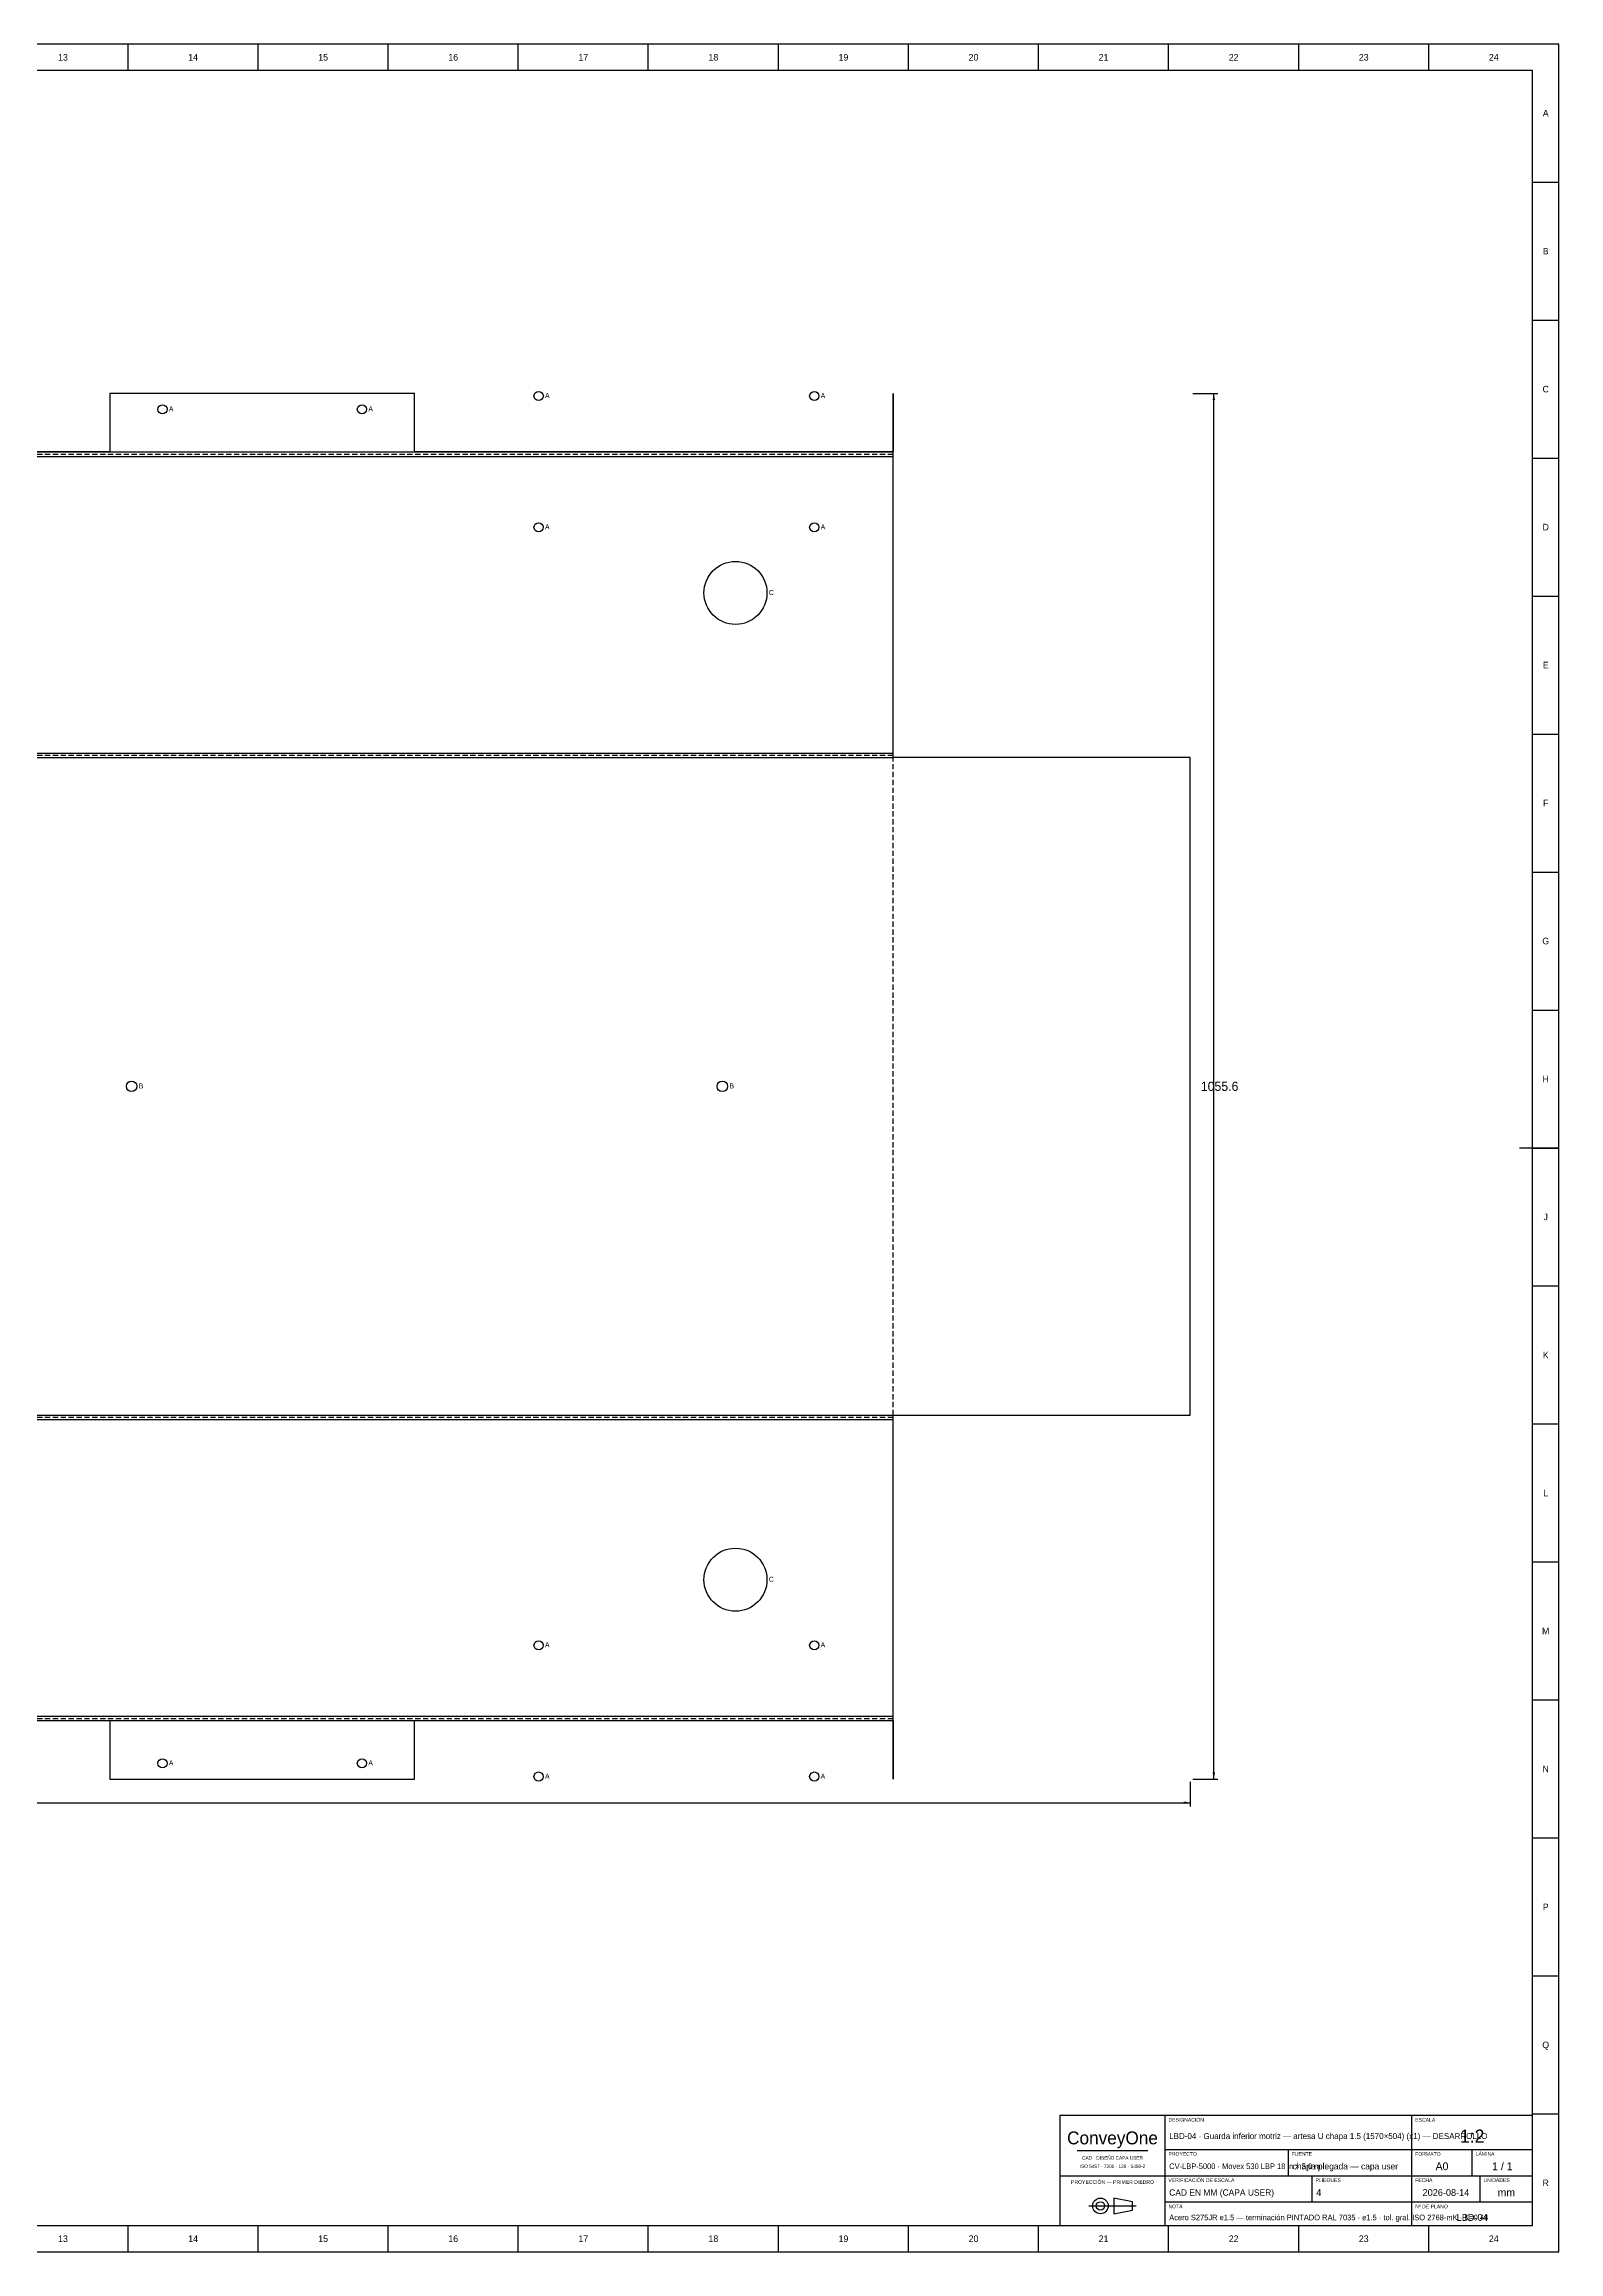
# Model space of a CAD drawing. Extents: x 0 to 2378, y 0 to 1682.
# Drawn here: x 1224 to 2378, y 0 to 1682 of the extents above; entities that cross this region are included whole.
import ezdxf
from ezdxf.enums import TextEntityAlignment as Align

# ---------------------------------------------------------------- set-up
doc = ezdxf.new("R2010")
doc.units = 0
doc.linetypes.add('DASHED', pattern=[6, 4, -2])
for name, color, linetype in [('COTAS', 7, 'CONTINUOUS'), ('FINA', 7, 'CONTINUOUS'), ('NORMA', 7, 'CONTINUOUS'), ('PLIEGUE', 1, 'DASHED'), ('TEXTO', 7, 'CONTINUOUS'), ('VISIBLE', 7, 'CONTINUOUS')]:
    doc.layers.add(name, color=color, linetype=linetype)

msp = doc.modelspace()

# ---------------------------------------------------------------- linework, layer by layer
at = {"layer": 'COTAS'}
for p, q in [((2099.195, 1415.785), (2118.195, 1415.785)), ((2115.195, 360.215), (2115.195, 1415.785)), ((2097.195, 358.215), (2097.195, 339.215)), ((2099.195, 360.215), (2118.195, 360.215)), ((300.805, 342.215), (2097.195, 342.215))]:
    msp.add_line(p, q, dxfattribs=at)
for points in [[(2115.195, 1415.785), (2116.095, 1410.785), (2114.295, 1410.785)], [(2115.195, 360.215), (2116.095, 365.215), (2114.295, 365.215)], [(2097.195, 342.215), (2092.195, 343.115), (2092.195, 341.315)]]:
    msp.add_solid(points, dxfattribs=at)
at = {"layer": 'FINA'}
for p, q in [((2378, 1682), (0, 1682)), ((1288.0833, 1662), (1288.0833, 1682)), ((1387.1667, 1662), (1387.1667, 1682)), ((1486.25, 1662), (1486.25, 1682)), ((1585.3333, 1662), (1585.3333, 1682)), ((1684.4167, 1662), (1684.4167, 1682)), ((1783.5, 1662), (1783.5, 1682)), ((1882.5833, 1662), (1882.5833, 1682)), ((1981.6667, 1662), (1981.6667, 1682)), ((2080.75, 1662), (2080.75, 1682)), ((2179.8333, 1662), (2179.8333, 1682)), ((2278.9167, 1662), (2278.9167, 1682)), ((2378, 0), (2378, 1682)), ((2358, 1576.875), (2378, 1576.875)), ((2358, 1471.75), (2378, 1471.75)), ((300.805, 1371.285), (1870.805, 1371.285)), ((300.805, 1367.895), (1870.805, 1367.895)), ((2358, 1366.625), (2378, 1366.625)), ((2358, 1261.5), (2378, 1261.5)), ((2358, 1156.375), (2378, 1156.375)), ((300.805, 1141.895), (1870.805, 1141.895)), ((300.805, 1138.505), (1870.805, 1138.505)), ((2358, 1051.25), (2378, 1051.25)), ((2358, 946.125), (2378, 946.125)), ((2358, 841), (2378, 841)), ((2358, 735.875), (2378, 735.875)), ((300.805, 637.505), (1870.805, 637.505)), ((300.805, 634.105), (1870.805, 634.105)), ((2358, 630.75), (2378, 630.75)), ((2358, 525.625), (2378, 525.625)), ((2358, 420.5), (2378, 420.5)), ((300.805, 408.105), (1870.805, 408.105)), ((300.805, 404.715), (1870.805, 404.715)), ((2358, 315.375), (2378, 315.375)), ((2358, 210.25), (2378, 210.25)), ((2358, 105.125), (2378, 105.125)), ((2011, 77.2), (2065, 77.2)), ((2078, 78), (2266, 78)), ((2172, 58), (2172, 78)), ((2266, 78), (2358, 78)), ((2312, 58), (2312, 78)), ((1998, 58), (2078, 58)), ((2078, 58), (2266, 58)), ((2190, 38), (2190, 58)), ((2266, 58), (2358, 58)), ((2318, 38), (2318, 58)), ((2020.06, 35), (2055.94, 35)), ((2078, 38), (2266, 38)), ((2266, 38), (2358, 38)), ((1288.0833, 0), (1288.0833, 20)), ((1387.1667, 0), (1387.1667, 20)), ((1486.25, 0), (1486.25, 20)), ((1585.3333, 0), (1585.3333, 20)), ((1684.4167, 0), (1684.4167, 20)), ((1783.5, 0), (1783.5, 20)), ((1882.5833, 0), (1882.5833, 20)), ((1981.6667, 0), (1981.6667, 20)), ((2080.75, 0), (2080.75, 20)), ((2179.8333, 0), (2179.8333, 20)), ((2278.9167, 0), (2278.9167, 20)), ((0, 0), (2378, 0))]:
    msp.add_line(p, q, dxfattribs=at)
at = {"layer": 'NORMA'}
for p, q in [((2358, 1662), (40, 1662)), ((2358, 20), (2358, 1662)), ((2378, 841), (2348, 841)), ((2358, 104), (1998, 104)), ((1998, 104), (1998, 20)), ((2078, 20), (2078, 104)), ((2266, 20), (2266, 104)), ((2358, 20), (2358, 104)), ((40, 20), (2358, 20)), ((1998, 20), (2358, 20))]:
    msp.add_line(p, q, dxfattribs=at)
at = {"layer": 'PLIEGUE'}
for p, q in [((300.805, 1369.595), (1870.805, 1369.595)), ((300.805, 1140.195), (1870.805, 1140.195)), ((1870.805, 637.505), (1870.805, 1138.505)), ((300.805, 635.805), (1870.805, 635.805)), ((300.805, 406.415), (1870.805, 406.415))]:
    msp.add_line(p, q, dxfattribs=at)
at = {"layer": 'TEXTO'}
for p, q in [((2053.18, 38.22), (2038.92, 40.98)), ((2038.92, 40.98), (2038.92, 29.02)), ((2053.18, 31.78), (2053.18, 38.22)), ((2038.92, 29.02), (2053.18, 31.78))]:
    msp.add_line(p, q, dxfattribs=at)
for radius in [5.98, 3.22]:
    msp.add_circle((2028.8, 35), radius, dxfattribs=at)
at = {"layer": 'VISIBLE'}
for p, q in [((1506.245, 1415.785), (1274.305, 1415.785)), ((1274.305, 1415.785), (1274.305, 1371.285)), ((1506.245, 1371.285), (1506.245, 1415.785)), ((1870.805, 1138.505), (1870.805, 1415.785)), ((1870.805, 1415.785), (1870.805, 1371.285)), ((1274.305, 1371.285), (1067.305, 1371.285)), ((1870.805, 1371.285), (1506.245, 1371.285)), ((2097.195, 1138.505), (1870.805, 1138.505)), ((2097.195, 637.505), (2097.195, 1138.505)), ((1870.805, 360.215), (1870.805, 637.505)), ((1870.805, 637.505), (2097.195, 637.505)), ((1067.305, 404.715), (1274.305, 404.715)), ((1274.305, 404.715), (1274.305, 360.215)), ((1506.245, 360.215), (1506.245, 404.715)), ((1506.245, 404.715), (1870.805, 404.715)), ((1870.805, 404.715), (1870.805, 360.215)), ((1274.305, 360.215), (1506.245, 360.215))]:
    msp.add_line(p, q, dxfattribs=at)
for centre, radius in [((1600.805, 1413.895), 3.5), ((1810.805, 1413.895), 3.5), ((1314.305, 1403.785), 3.5), ((1466.245, 1403.785), 3.5), ((1600.805, 1313.895), 3.5), ((1810.805, 1313.895), 3.5), ((1750.805, 1263.895), 24), ((1290.805, 888.005), 4), ((1740.805, 888.005), 4), ((1750.805, 512.105), 24), ((1600.805, 462.105), 3.5), ((1810.805, 462.105), 3.5), ((1314.305, 372.215), 3.5), ((1466.245, 372.215), 3.5), ((1600.805, 362.105), 3.5), ((1810.805, 362.105), 3.5)]:
    msp.add_circle(centre, radius, dxfattribs=at)

# ---------------------------------------------------------------- texts
at = {"layer": 'COTAS'}
msp.add_text('1055.6', height=7, dxfattribs=at).set_placement((2119.595, 888), align=Align.MIDDLE_CENTER)
at = {"layer": 'TEXTO'}
for s, height, p in [('13', 5, (1238.5417, 1672)), ('14', 5, (1337.625, 1672)), ('15', 5, (1436.7083, 1672)), ('16', 5, (1535.7917, 1672)), ('17', 5, (1634.875, 1672)), ('18', 5, (1733.9583, 1672)), ('19', 5, (1833.0417, 1672)), ('20', 5, (1932.125, 1672)), ('21', 5, (2031.2083, 1672)), ('22', 5, (2130.2917, 1672)), ('23', 5, (2229.375, 1672)), ('24', 5, (2328.4583, 1672)), ('A', 5, (2368, 1629.4375)), ('B', 5, (2368, 1524.3125)), ('C', 5, (2368, 1419.1875)), ('D', 5, (2368, 1314.0625)), ('E', 5, (2368, 1208.9375)), ('F', 5, (2368, 1103.8125)), ('G', 5, (2368, 998.6875)), ('H', 5, (2368, 893.5625)), ('J', 5, (2368, 788.4375)), ('K', 5, (2368, 683.3125)), ('L', 5, (2368, 578.1875)), ('M', 5, (2368, 473.0625)), ('N', 5, (2368, 367.9375)), ('P', 5, (2368, 262.8125)), ('Q', 5, (2368, 157.6875)), ('ConveyOne', 9.8, (2038, 86.8)), ('1:2', 10, (2312, 88.2)), ('CAD · DISEÑO CAPA USER', 2.6, (2038, 71.6)), ('A0', 6, (2289, 65.2)), ('1 / 1', 6, (2335, 65.2)), ('PROYECCIÓN — PRIMER DIEDRO', 2.8, (2038, 53.2)), ('ISO 5457 · 7200 · 129 · 5456-2', 2.6, (2038, 65.2)), ('R', 5, (2368, 52.5625)), ('2026-08-14', 5.2, (2292, 45.2)), ('mm', 6, (2338, 45.2)), ('LBD-04', 5.2, (2312, 26.2)), ('13', 5, (1238.5417, 10)), ('14', 5, (1337.625, 10)), ('15', 5, (1436.7083, 10)), ('16', 5, (1535.7917, 10)), ('17', 5, (1634.875, 10)), ('18', 5, (1733.9583, 10)), ('19', 5, (1833.0417, 10)), ('20', 5, (1932.125, 10)), ('21', 5, (2031.2083, 10)), ('22', 5, (2130.2917, 10)), ('23', 5, (2229.375, 10)), ('24', 5, (2328.4583, 10))]:
    msp.add_text(s, height=height, dxfattribs=at).set_placement(p, align=Align.MIDDLE_CENTER)
for s, height, p in [('A', 3.8, (1605.705, 1412.295)), ('A', 3.8, (1815.705, 1412.295)), ('A', 3.8, (1319.205, 1402.185)), ('A', 3.8, (1471.145, 1402.185)), ('A', 3.8, (1605.705, 1312.295)), ('A', 3.8, (1815.705, 1312.295)), ('C', 3.8, (1776.205, 1262.295)), ('B', 3.8, (1296.205, 886.405)), ('B', 3.8, (1746.205, 886.405)), ('C', 3.8, (1776.205, 510.505)), ('A', 3.8, (1605.705, 460.505)), ('A', 3.8, (1815.705, 460.505)), ('A', 3.8, (1319.205, 370.615)), ('A', 3.8, (1471.145, 370.615)), ('A', 3.8, (1605.705, 360.505)), ('A', 3.8, (1815.705, 360.505)), ('DESIGNACIÓN', 2.8, (2080.6, 99.2)), ('ESCALA', 2.8, (2268.6, 99.2)), ('PROYECTO', 2.8, (2080.6, 73.2)), ('FUENTE', 2.8, (2174.6, 73.2)), ('FORMATO', 2.8, (2268.6, 73.2)), ('LÁMINA', 2.8, (2314.6, 73.2)), ('VERIFICACIÓN DE ESCALA', 2.8, (2080.6, 53.2)), ('PLIEGUES', 2.8, (2192.6, 53.2)), ('FECHA', 2.8, (2268.6, 53.2)), ('UNIDADES', 2.8, (2320.6, 53.2)), ('NOTA', 2.8, (2080.6, 33.2)), ('Nº DE PLANO', 2.8, (2268.6, 33.2))]:
    msp.add_text(s, height=height, dxfattribs=at).set_placement(p)
for s, height, p in [('LBD-04 · Guarda inferior motriz — artesa U chapa 1.5 (1570×504) (x1) — DESARROLLO', 4.5588, (2081.2, 88.2)), ('CV-LBP-5000 · Movex 530 LBP 18 in × 5.0 m', 4.2659, (2081.2, 65.2)), ('chapa plegada — capa user', 4.8, (2175.2, 65.2)), ('CAD EN MM (CAPA USER)', 4.8, (2081.2, 45.2)), ('4', 5.2, (2193.2, 45.2)), ('Acero S275JR e1.5 — terminación PINTADO RAL 7035 · e1.5 · tol. gral. ISO 2768-mK · K=0.44', 4.2714, (2081.2, 26.2))]:
    msp.add_text(s, height=height, dxfattribs=at).set_placement(p, align=Align.MIDDLE_LEFT)

doc.saveas('drawing.dxf')
